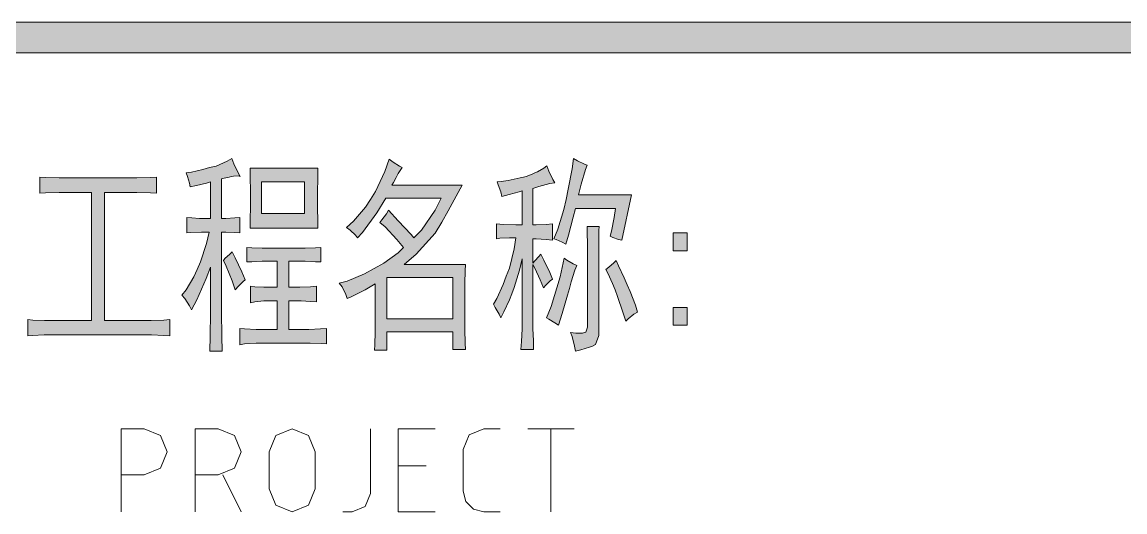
# Model space of a CAD drawing. Header units: millimetres. Extents: x 0 to 829, y 0 to 570.
# Drawn here: x 750.72 to 765.44, y 85.25 to 91.79 of the extents above; entities that cross this region are included whole.
import ezdxf

# ---------------------------------------------------------------- set-up
doc = ezdxf.new("R2010")
doc.units = ezdxf.units.MM

msp = doc.modelspace()

# ---------------------------------------------------------------- hatches: boundary and pattern name
h = msp.add_hatch(color=0)
h.dxf.hatch_style = 2
h.paths.add_polyline_path([(749.677472, 91.380028), (749.677472, 91.792778), (797.704639, 91.792778), (797.704639, 91.380028)])
h = msp.add_hatch(color=0)
h.dxf.hatch_style = 2
h.paths.add_polyline_path([(752.908917, 89.778417), (752.979472, 89.789), (753.134694, 89.824278), (753.222889, 89.848972), (753.311083, 89.870139), (753.455722, 89.933639), (753.519222, 89.972444), (753.547444, 89.901889), (753.603889, 89.781944), (753.632111, 89.732556), (753.603889, 89.739611), (753.543917, 89.736083), (753.515694, 89.729028), (753.483944, 89.721972), (753.416917, 89.707861), (753.381639, 89.700806), (753.381639, 89.171639), (753.438083, 89.171639), (753.558028, 89.178694), (753.625056, 89.182222), (753.625056, 88.977611), (753.558028, 88.981139), (753.438083, 88.988194), (753.381639, 88.988194), (753.381639, 88.035694), (753.381639, 87.919278), (753.385167, 87.59825), (753.388694, 87.400694), (753.226417, 87.400694), (753.229944, 87.59825), (753.233472, 87.912222), (753.233472, 88.025111), (753.233472, 88.522528), (753.177028, 88.370833), (753.053556, 88.085083), (752.983, 87.951028), (752.954778, 88.003944), (752.891278, 88.102722), (752.852472, 88.145056), (752.908917, 88.219139), (753.011222, 88.392), (753.057083, 88.490778), (753.099417, 88.589556), (753.180556, 88.8365), (753.219361, 88.988194), (753.117056, 88.988194), (752.965361, 88.981139), (752.9195, 88.977611), (752.9195, 89.182222), (752.986528, 89.178694), (753.088833, 89.171639), (753.120583, 89.171639), (753.233472, 89.171639), (753.233472, 89.658472), (753.180556, 89.640833), (753.0465, 89.609083), (752.965361, 89.594972), (752.954778, 89.640833), (752.926556, 89.732556)])
h = msp.add_hatch(color=0)
h.paths.add_polyline_path([(755.794639, 89.8525), (755.777, 89.824278), (755.741722, 89.771361), (755.727611, 89.743139), (755.7135, 89.718444), (755.678222, 89.651417), (755.657056, 89.616139), (756.591917, 89.616139), (756.542528, 89.517361), (756.404944, 89.270417), (756.320278, 89.12225), (756.232083, 88.974083), (755.981611, 88.691861), (755.819333, 88.554278), (756.637778, 88.554278), (756.63425, 88.473139), (756.630722, 88.307333), (756.630722, 88.219139), (756.630722, 87.778167), (756.630722, 87.686444), (756.63425, 87.506528), (756.637778, 87.421861), (756.468444, 87.421861), (756.468444, 87.658222), (755.5865, 87.658222), (755.5865, 87.411278), (755.424222, 87.411278), (755.42775, 87.485361), (755.431278, 87.658222), (755.431278, 87.757), (755.431278, 88.29675), (755.297222, 88.219139), (755.11025, 88.123889), (755.057333, 88.102722), (755.043222, 88.155639), (754.990306, 88.257944), (754.9515, 88.307333), (755.057333, 88.335556), (755.290167, 88.430806), (755.420694, 88.501361), (755.547694, 88.571917), (755.741722, 88.713028), (755.812278, 88.783583), (755.724083, 88.889417), (755.565333, 89.05875), (755.494778, 89.118722), (755.523, 89.150472), (755.582972, 89.231611), (755.611194, 89.281), (755.738194, 89.139889), (755.911056, 88.956444), (755.949861, 88.910583), (756.052167, 89.016417), (756.232083, 89.281), (756.313222, 89.443278), (755.575917, 89.443278), (755.455972, 89.245722), (755.265472, 88.981139), (755.194917, 88.910583), (755.170222, 88.945861), (755.099667, 89.016417), (755.050278, 89.051694), (755.142, 89.132833), (755.304278, 89.319806), (755.371306, 89.425639), (755.438333, 89.531472), (755.561806, 89.799583), (755.61825, 89.961861), (755.671167, 89.923056), (755.759361, 89.870139)])
h.paths.add_polyline_path([(756.468444, 87.831083), (756.468444, 88.381417), (755.5865, 88.381417), (755.5865, 87.831083)])
h = msp.add_hatch(color=0)
h.dxf.hatch_style = 2
h.paths.add_polyline_path([(758.260556, 89.88425), (758.239389, 89.824278), (758.182944, 89.626722), (758.147667, 89.485611), (758.853222, 89.485611), (758.722694, 88.878833), (758.680361, 88.889417), (758.606278, 88.917639), (758.567472, 88.935278), (758.585111, 88.998778), (758.620389, 89.182222), (758.641556, 89.302167), (758.105333, 89.302167), (758.077111, 89.189278), (758.013611, 88.949389), (757.978333, 88.825917), (757.928944, 88.854139), (757.847806, 88.889417), (757.816056, 88.9), (757.868972, 89.027), (757.950111, 89.288056), (757.981861, 89.425639), (758.010083, 89.563222), (758.063, 89.834861), (758.080639, 89.972444), (758.133556, 89.940694), (758.225278, 89.894833)])
h = msp.add_hatch(color=0)
h.paths.add_polyline_path([(754.669278, 89.841917), (754.66575, 89.721972), (754.662222, 89.506778), (754.662222, 89.408), (754.662222, 89.316278), (754.66575, 89.132833), (754.669278, 89.041111), (753.762639, 89.041111), (753.766167, 89.143417), (753.769694, 89.340972), (753.769694, 89.432694), (753.769694, 89.524417), (753.766167, 89.729028), (753.762639, 89.841917)])
h.paths.add_polyline_path([(754.489361, 89.235139), (754.489361, 89.658472), (753.914333, 89.658472), (753.914333, 89.235139)])
h = msp.add_hatch(color=0)
h.dxf.hatch_style = 2
h.paths.add_polyline_path([(757.011722, 88.025111), (757.057583, 88.102722), (757.14225, 88.289694), (757.181056, 88.399056), (757.223389, 88.508417), (757.286889, 88.765944), (757.311583, 88.910583), (757.226917, 88.910583), (757.096389, 88.907056), (757.054056, 88.9), (757.054056, 89.097556), (757.14225, 89.0905), (757.311583, 89.086972), (757.392722, 89.086972), (757.392722, 89.538528), (757.353917, 89.527944), (757.219861, 89.489139), (757.124611, 89.464444), (757.1105, 89.524417), (757.075222, 89.619667), (757.061111, 89.658472), (757.114028, 89.662), (757.20575, 89.676111), (757.248083, 89.686694), (757.286889, 89.69375), (757.368028, 89.711389), (757.410361, 89.721972), (757.449167, 89.732556), (757.526778, 89.760778), (757.562056, 89.778417), (757.600861, 89.792528), (757.682, 89.841917), (757.724333, 89.873667), (757.749028, 89.803111), (757.801944, 89.690222), (757.830167, 89.647889), (757.763139, 89.637306), (757.614972, 89.5985), (757.537361, 89.570278), (757.537361, 89.086972), (757.583222, 89.086972), (757.71375, 89.0905), (757.798417, 89.097556), (757.798417, 88.878833), (757.71375, 88.889417), (757.583222, 88.9), (757.537361, 88.9), (757.537361, 88.575444), (757.562056, 88.603667), (757.614972, 88.663639), (757.643194, 88.695389), (757.685528, 88.61425), (757.763139, 88.448444), (757.798417, 88.36025), (757.770194, 88.339083), (757.710222, 88.279111), (757.678472, 88.243833), (757.636139, 88.349667), (757.565583, 88.508417), (757.537361, 88.554278), (757.537361, 87.757), (757.537361, 87.700556), (757.544417, 87.53475), (757.547944, 87.421861), (757.375083, 87.421861), (757.385667, 87.527694), (757.392722, 87.697028), (757.392722, 87.757), (757.392722, 88.631889), (757.357444, 88.480194), (757.286889, 88.247361), (757.255139, 88.166222), (757.223389, 88.085083), (757.149306, 87.922806), (757.1105, 87.841667), (757.085806, 87.891056), (757.036417, 87.982778)])
h = msp.add_hatch(color=0)
h.dxf.hatch_style = 2
h.paths.add_polyline_path([(752.1575, 89.711389), (752.25275, 89.711389), (752.432667, 89.718444), (752.513806, 89.721972), (752.513806, 89.506778), (752.432667, 89.513833), (752.25275, 89.517361), (752.1575, 89.517361), (751.822361, 89.517361), (751.822361, 87.809917), (752.351528, 87.809917), (752.44325, 87.809917), (752.612583, 87.813444), (752.690194, 87.8205), (752.690194, 87.605306), (752.612583, 87.608833), (752.446778, 87.615889), (752.358583, 87.615889), (751.102694, 87.615889), (751.0145, 87.615889), (750.859278, 87.608833), (750.795778, 87.605306), (750.795778, 87.8205), (750.862806, 87.813444), (751.021556, 87.809917), (751.10975, 87.809917), (751.645972, 87.809917), (751.645972, 89.517361), (751.321417, 89.517361), (751.215583, 89.517361), (751.032139, 89.513833), (750.958056, 89.506778), (750.958056, 89.721972), (751.032139, 89.718444), (751.215583, 89.711389), (751.321417, 89.711389)])
h = msp.add_hatch(color=0)
h.dxf.hatch_style = 2
h.paths.add_polyline_path([(758.422833, 89.062278), (758.419306, 89.009361), (758.415778, 88.818861), (758.415778, 88.684806), (758.415778, 87.711139), (758.415778, 87.608833), (758.373444, 87.488889), (758.334639, 87.467722), (758.292306, 87.450083), (758.179417, 87.414806), (758.105333, 87.400694), (758.09475, 87.467722), (758.063, 87.594722), (758.041833, 87.647639), (758.108861, 87.640583), (758.200583, 87.640583), (758.225278, 87.647639), (758.246444, 87.654694), (758.267611, 87.718194), (758.267611, 87.778167), (758.267611, 88.684806), (758.267611, 88.808278), (758.264083, 88.998778), (758.260556, 89.062278)])
h = msp.add_hatch(color=0)
h.dxf.hatch_style = 2
h.paths.add_polyline_path([(759.597583, 88.737722), (759.410611, 88.737722), (759.410611, 88.977611), (759.597583, 88.977611)])
h = msp.add_hatch(color=0)
h.dxf.hatch_style = 2
h.paths.add_polyline_path([(754.432917, 88.773), (754.499944, 88.773), (754.637528, 88.776528), (754.708083, 88.783583), (754.708083, 88.589556), (754.637528, 88.593083), (754.499944, 88.600139), (754.432917, 88.600139), (754.281222, 88.600139), (754.281222, 88.254417), (754.369417, 88.254417), (754.429389, 88.254417), (754.5705, 88.257944), (754.651639, 88.265), (754.651639, 88.056861), (754.5705, 88.063917), (754.4435, 88.070972), (754.394111, 88.070972), (754.281222, 88.070972), (754.281222, 87.689972), (754.47525, 87.689972), (754.549333, 87.689972), (754.701028, 87.697028), (754.782167, 87.700556), (754.782167, 87.495944), (754.718667, 87.503), (754.563444, 87.506528), (754.47525, 87.506528), (753.931972, 87.506528), (753.843778, 87.506528), (753.688556, 87.495944), (753.625056, 87.485361), (753.625056, 87.700556), (753.688556, 87.697028), (753.843778, 87.689972), (753.931972, 87.689972), (754.126, 87.689972), (754.126, 88.070972), (754.013111, 88.070972), (753.946083, 88.070972), (753.826139, 88.056861), (753.769694, 88.046278), (753.769694, 88.265), (753.826139, 88.257944), (753.946083, 88.254417), (754.013111, 88.254417), (754.126, 88.254417), (754.126, 88.600139), (753.995472, 88.600139), (753.924917, 88.600139), (753.787333, 88.593083), (753.720306, 88.589556), (753.720306, 88.783583), (753.787333, 88.776528), (753.924917, 88.773), (753.995472, 88.773)])
h = msp.add_hatch(color=0)
h.dxf.hatch_style = 2
h.paths.add_polyline_path([(753.526278, 88.727139), (753.565083, 88.646), (753.653278, 88.459028), (753.695611, 88.349667), (753.670917, 88.3285), (753.607417, 88.265), (753.565083, 88.219139), (753.526278, 88.339083), (753.445139, 88.533111), (753.406333, 88.610722), (753.4275, 88.635417), (753.491, 88.695389)])
h = msp.add_hatch(color=0)
h.dxf.hatch_style = 2
h.paths.add_polyline_path([(758.122972, 88.543694), (758.098278, 88.480194), (758.048889, 88.324972), (758.024194, 88.236778), (757.9995, 88.148583), (757.928944, 87.901639), (757.879556, 87.746417), (757.830167, 87.778167), (757.749028, 87.827556), (757.717278, 87.841667), (757.780778, 87.993361), (757.900722, 88.392), (757.953639, 88.642472), (757.992444, 88.61425), (758.077111, 88.564861)])
h = msp.add_hatch(color=0)
h.dxf.hatch_style = 2
h.paths.add_polyline_path([(758.648611, 88.610722), (758.680361, 88.540167), (758.754444, 88.377889), (758.796778, 88.286167), (758.835583, 88.194444), (758.906139, 88.011), (758.934361, 87.919278), (758.884972, 87.891056), (758.807361, 87.831083), (758.779139, 87.799333), (758.740333, 87.919278), (758.66625, 88.127417), (758.6345, 88.215611), (758.599222, 88.303806), (758.53925, 88.441389), (758.511028, 88.490778), (758.549833, 88.519), (758.616861, 88.578972)])
h = msp.add_hatch(color=0)
h.dxf.hatch_style = 2
h.paths.add_polyline_path([(759.597583, 87.746417), (759.410611, 87.746417), (759.410611, 87.982778), (759.597583, 87.982778)])

# ---------------------------------------------------------------- linework, layer by layer
at = {"color": 0, "lineweight": 0}
for points in [[(749.677472, 91.380028), (749.677472, 91.792778), (797.704639, 91.792778), (797.704639, 91.380028)], [(752.908917, 89.778417), (752.979472, 89.789), (753.134694, 89.824278), (753.222889, 89.848972), (753.311083, 89.870139), (753.455722, 89.933639), (753.519222, 89.972444), (753.547444, 89.901889), (753.603889, 89.781944), (753.632111, 89.732556), (753.603889, 89.739611), (753.543917, 89.736083), (753.515694, 89.729028), (753.483944, 89.721972), (753.416917, 89.707861), (753.381639, 89.700806), (753.381639, 89.171639), (753.438083, 89.171639), (753.558028, 89.178694), (753.625056, 89.182222), (753.625056, 88.977611), (753.558028, 88.981139), (753.438083, 88.988194), (753.381639, 88.988194), (753.381639, 88.035694), (753.381639, 87.919278), (753.385167, 87.59825), (753.388694, 87.400694), (753.226417, 87.400694), (753.229944, 87.59825), (753.233472, 87.912222), (753.233472, 88.025111), (753.233472, 88.522528), (753.177028, 88.370833), (753.053556, 88.085083), (752.983, 87.951028), (752.954778, 88.003944), (752.891278, 88.102722), (752.852472, 88.145056), (752.908917, 88.219139), (753.011222, 88.392), (753.057083, 88.490778), (753.099417, 88.589556), (753.180556, 88.8365), (753.219361, 88.988194), (753.117056, 88.988194), (752.965361, 88.981139), (752.9195, 88.977611), (752.9195, 89.182222), (752.986528, 89.178694), (753.088833, 89.171639), (753.120583, 89.171639), (753.233472, 89.171639), (753.233472, 89.658472), (753.180556, 89.640833), (753.0465, 89.609083), (752.965361, 89.594972), (752.954778, 89.640833), (752.926556, 89.732556)], [(755.794639, 89.8525), (755.777, 89.824278), (755.741722, 89.771361), (755.727611, 89.743139), (755.7135, 89.718444), (755.678222, 89.651417), (755.657056, 89.616139), (756.591917, 89.616139), (756.542528, 89.517361), (756.404944, 89.270417), (756.320278, 89.12225), (756.232083, 88.974083), (755.981611, 88.691861), (755.819333, 88.554278), (756.637778, 88.554278), (756.63425, 88.473139), (756.630722, 88.307333), (756.630722, 88.219139), (756.630722, 87.778167), (756.630722, 87.686444), (756.63425, 87.506528), (756.637778, 87.421861), (756.468444, 87.421861), (756.468444, 87.658222), (755.5865, 87.658222), (755.5865, 87.411278), (755.424222, 87.411278), (755.42775, 87.485361), (755.431278, 87.658222), (755.431278, 87.757), (755.431278, 88.29675), (755.297222, 88.219139), (755.11025, 88.123889), (755.057333, 88.102722), (755.043222, 88.155639), (754.990306, 88.257944), (754.9515, 88.307333), (755.057333, 88.335556), (755.290167, 88.430806), (755.420694, 88.501361), (755.547694, 88.571917), (755.741722, 88.713028), (755.812278, 88.783583), (755.724083, 88.889417), (755.565333, 89.05875), (755.494778, 89.118722), (755.523, 89.150472), (755.582972, 89.231611), (755.611194, 89.281), (755.738194, 89.139889), (755.911056, 88.956444), (755.949861, 88.910583), (756.052167, 89.016417), (756.232083, 89.281), (756.313222, 89.443278), (755.575917, 89.443278), (755.455972, 89.245722), (755.265472, 88.981139), (755.194917, 88.910583), (755.170222, 88.945861), (755.099667, 89.016417), (755.050278, 89.051694), (755.142, 89.132833), (755.304278, 89.319806), (755.371306, 89.425639), (755.438333, 89.531472), (755.561806, 89.799583), (755.61825, 89.961861), (755.671167, 89.923056), (755.759361, 89.870139)], [(758.260556, 89.88425), (758.239389, 89.824278), (758.182944, 89.626722), (758.147667, 89.485611), (758.853222, 89.485611), (758.722694, 88.878833), (758.680361, 88.889417), (758.606278, 88.917639), (758.567472, 88.935278), (758.585111, 88.998778), (758.620389, 89.182222), (758.641556, 89.302167), (758.105333, 89.302167), (758.077111, 89.189278), (758.013611, 88.949389), (757.978333, 88.825917), (757.928944, 88.854139), (757.847806, 88.889417), (757.816056, 88.9), (757.868972, 89.027), (757.950111, 89.288056), (757.981861, 89.425639), (758.010083, 89.563222), (758.063, 89.834861), (758.080639, 89.972444), (758.133556, 89.940694), (758.225278, 89.894833)], [(754.669278, 89.841917), (754.66575, 89.721972), (754.662222, 89.506778), (754.662222, 89.408), (754.662222, 89.316278), (754.66575, 89.132833), (754.669278, 89.041111), (753.762639, 89.041111), (753.766167, 89.143417), (753.769694, 89.340972), (753.769694, 89.432694), (753.769694, 89.524417), (753.766167, 89.729028), (753.762639, 89.841917)], [(757.011722, 88.025111), (757.057583, 88.102722), (757.14225, 88.289694), (757.181056, 88.399056), (757.223389, 88.508417), (757.286889, 88.765944), (757.311583, 88.910583), (757.226917, 88.910583), (757.096389, 88.907056), (757.054056, 88.9), (757.054056, 89.097556), (757.14225, 89.0905), (757.311583, 89.086972), (757.392722, 89.086972), (757.392722, 89.538528), (757.353917, 89.527944), (757.219861, 89.489139), (757.124611, 89.464444), (757.1105, 89.524417), (757.075222, 89.619667), (757.061111, 89.658472), (757.114028, 89.662), (757.20575, 89.676111), (757.248083, 89.686694), (757.286889, 89.69375), (757.368028, 89.711389), (757.410361, 89.721972), (757.449167, 89.732556), (757.526778, 89.760778), (757.562056, 89.778417), (757.600861, 89.792528), (757.682, 89.841917), (757.724333, 89.873667), (757.749028, 89.803111), (757.801944, 89.690222), (757.830167, 89.647889), (757.763139, 89.637306), (757.614972, 89.5985), (757.537361, 89.570278), (757.537361, 89.086972), (757.583222, 89.086972), (757.71375, 89.0905), (757.798417, 89.097556), (757.798417, 88.878833), (757.71375, 88.889417), (757.583222, 88.9), (757.537361, 88.9), (757.537361, 88.575444), (757.562056, 88.603667), (757.614972, 88.663639), (757.643194, 88.695389), (757.685528, 88.61425), (757.763139, 88.448444), (757.798417, 88.36025), (757.770194, 88.339083), (757.710222, 88.279111), (757.678472, 88.243833), (757.636139, 88.349667), (757.565583, 88.508417), (757.537361, 88.554278), (757.537361, 87.757), (757.537361, 87.700556), (757.544417, 87.53475), (757.547944, 87.421861), (757.375083, 87.421861), (757.385667, 87.527694), (757.392722, 87.697028), (757.392722, 87.757), (757.392722, 88.631889), (757.357444, 88.480194), (757.286889, 88.247361), (757.255139, 88.166222), (757.223389, 88.085083), (757.149306, 87.922806), (757.1105, 87.841667), (757.085806, 87.891056), (757.036417, 87.982778)], [(752.1575, 89.711389), (752.25275, 89.711389), (752.432667, 89.718444), (752.513806, 89.721972), (752.513806, 89.506778), (752.432667, 89.513833), (752.25275, 89.517361), (752.1575, 89.517361), (751.822361, 89.517361), (751.822361, 87.809917), (752.351528, 87.809917), (752.44325, 87.809917), (752.612583, 87.813444), (752.690194, 87.8205), (752.690194, 87.605306), (752.612583, 87.608833), (752.446778, 87.615889), (752.358583, 87.615889), (751.102694, 87.615889), (751.0145, 87.615889), (750.859278, 87.608833), (750.795778, 87.605306), (750.795778, 87.8205), (750.862806, 87.813444), (751.021556, 87.809917), (751.10975, 87.809917), (751.645972, 87.809917), (751.645972, 89.517361), (751.321417, 89.517361), (751.215583, 89.517361), (751.032139, 89.513833), (750.958056, 89.506778), (750.958056, 89.721972), (751.032139, 89.718444), (751.215583, 89.711389), (751.321417, 89.711389)], [(754.489361, 89.235139), (754.489361, 89.658472), (753.914333, 89.658472), (753.914333, 89.235139)], [(758.422833, 89.062278), (758.419306, 89.009361), (758.415778, 88.818861), (758.415778, 88.684806), (758.415778, 87.711139), (758.415778, 87.608833), (758.373444, 87.488889), (758.334639, 87.467722), (758.292306, 87.450083), (758.179417, 87.414806), (758.105333, 87.400694), (758.09475, 87.467722), (758.063, 87.594722), (758.041833, 87.647639), (758.108861, 87.640583), (758.200583, 87.640583), (758.225278, 87.647639), (758.246444, 87.654694), (758.267611, 87.718194), (758.267611, 87.778167), (758.267611, 88.684806), (758.267611, 88.808278), (758.264083, 88.998778), (758.260556, 89.062278)], [(759.597583, 88.737722), (759.410611, 88.737722), (759.410611, 88.977611), (759.597583, 88.977611)], [(754.432917, 88.773), (754.499944, 88.773), (754.637528, 88.776528), (754.708083, 88.783583), (754.708083, 88.589556), (754.637528, 88.593083), (754.499944, 88.600139), (754.432917, 88.600139), (754.281222, 88.600139), (754.281222, 88.254417), (754.369417, 88.254417), (754.429389, 88.254417), (754.5705, 88.257944), (754.651639, 88.265), (754.651639, 88.056861), (754.5705, 88.063917), (754.4435, 88.070972), (754.394111, 88.070972), (754.281222, 88.070972), (754.281222, 87.689972), (754.47525, 87.689972), (754.549333, 87.689972), (754.701028, 87.697028), (754.782167, 87.700556), (754.782167, 87.495944), (754.718667, 87.503), (754.563444, 87.506528), (754.47525, 87.506528), (753.931972, 87.506528), (753.843778, 87.506528), (753.688556, 87.495944), (753.625056, 87.485361), (753.625056, 87.700556), (753.688556, 87.697028), (753.843778, 87.689972), (753.931972, 87.689972), (754.126, 87.689972), (754.126, 88.070972), (754.013111, 88.070972), (753.946083, 88.070972), (753.826139, 88.056861), (753.769694, 88.046278), (753.769694, 88.265), (753.826139, 88.257944), (753.946083, 88.254417), (754.013111, 88.254417), (754.126, 88.254417), (754.126, 88.600139), (753.995472, 88.600139), (753.924917, 88.600139), (753.787333, 88.593083), (753.720306, 88.589556), (753.720306, 88.783583), (753.787333, 88.776528), (753.924917, 88.773), (753.995472, 88.773)], [(753.526278, 88.727139), (753.565083, 88.646), (753.653278, 88.459028), (753.695611, 88.349667), (753.670917, 88.3285), (753.607417, 88.265), (753.565083, 88.219139), (753.526278, 88.339083), (753.445139, 88.533111), (753.406333, 88.610722), (753.4275, 88.635417), (753.491, 88.695389)], [(758.122972, 88.543694), (758.098278, 88.480194), (758.048889, 88.324972), (758.024194, 88.236778), (757.9995, 88.148583), (757.928944, 87.901639), (757.879556, 87.746417), (757.830167, 87.778167), (757.749028, 87.827556), (757.717278, 87.841667), (757.780778, 87.993361), (757.900722, 88.392), (757.953639, 88.642472), (757.992444, 88.61425), (758.077111, 88.564861)], [(758.648611, 88.610722), (758.680361, 88.540167), (758.754444, 88.377889), (758.796778, 88.286167), (758.835583, 88.194444), (758.906139, 88.011), (758.934361, 87.919278), (758.884972, 87.891056), (758.807361, 87.831083), (758.779139, 87.799333), (758.740333, 87.919278), (758.66625, 88.127417), (758.6345, 88.215611), (758.599222, 88.303806), (758.53925, 88.441389), (758.511028, 88.490778), (758.549833, 88.519), (758.616861, 88.578972)], [(756.468444, 87.831083), (756.468444, 88.381417), (755.5865, 88.381417), (755.5865, 87.831083)], [(759.597583, 87.746417), (759.410611, 87.746417), (759.410611, 87.982778), (759.597583, 87.982778)]]:
    msp.add_lwpolyline(points, close=True, dxfattribs=at)
for points in [[(752.041083, 85.252278), (752.041083, 86.363528), (752.351528, 86.363528)], [(752.351528, 85.746167), (752.566722, 85.837889), (752.658444, 86.056611), (752.566722, 86.271806), (752.351528, 86.363528)], [(753.028861, 85.252278), (753.028861, 86.363528), (753.335778, 86.363528)], [(753.335778, 85.746167), (753.5545, 85.837889), (753.646222, 86.056611), (753.5545, 86.271806), (753.335778, 86.363528)], [(754.634, 86.056611), (754.542278, 86.271806), (754.323556, 86.363528), (754.104833, 86.271806), (754.016639, 86.056611)], [(755.371306, 85.499222), (755.371306, 86.363528)], [(756.235611, 85.252278), (755.741722, 85.252278), (755.741722, 86.363528), (756.235611, 86.363528)], [(756.884722, 86.363528), (756.687167, 86.282389), (756.606028, 86.084833)], [(756.884722, 86.363528), (757.099917, 86.363528)], [(757.470333, 86.363528), (758.087694, 86.363528)], [(757.77725, 85.252278), (757.77725, 86.363528)], [(754.016639, 85.562722), (754.016639, 86.056611)], [(754.634, 86.056611), (754.634, 85.562722)], [(756.606028, 85.530972), (756.606028, 86.084833)], [(756.112139, 85.869639), (755.741722, 85.869639)], [(752.351528, 85.746167), (752.041083, 85.746167)], [(753.335778, 85.746167), (753.028861, 85.746167)], [(753.399278, 85.746167), (753.646222, 85.252278)], [(754.016639, 85.562722), (754.104833, 85.344), (754.323556, 85.252278), (754.542278, 85.344), (754.634, 85.562722)], [(756.606028, 85.530972), (756.641306, 85.393389), (756.743611, 85.291083), (756.884722, 85.252278)], [(755.124361, 85.252278), (755.30075, 85.326361), (755.371306, 85.499222)], [(755.000889, 85.252278), (755.124361, 85.252278)], [(757.099917, 85.252278), (756.884722, 85.252278)]]:
    msp.add_lwpolyline(points, dxfattribs=at)

doc.saveas('drawing.dxf')
